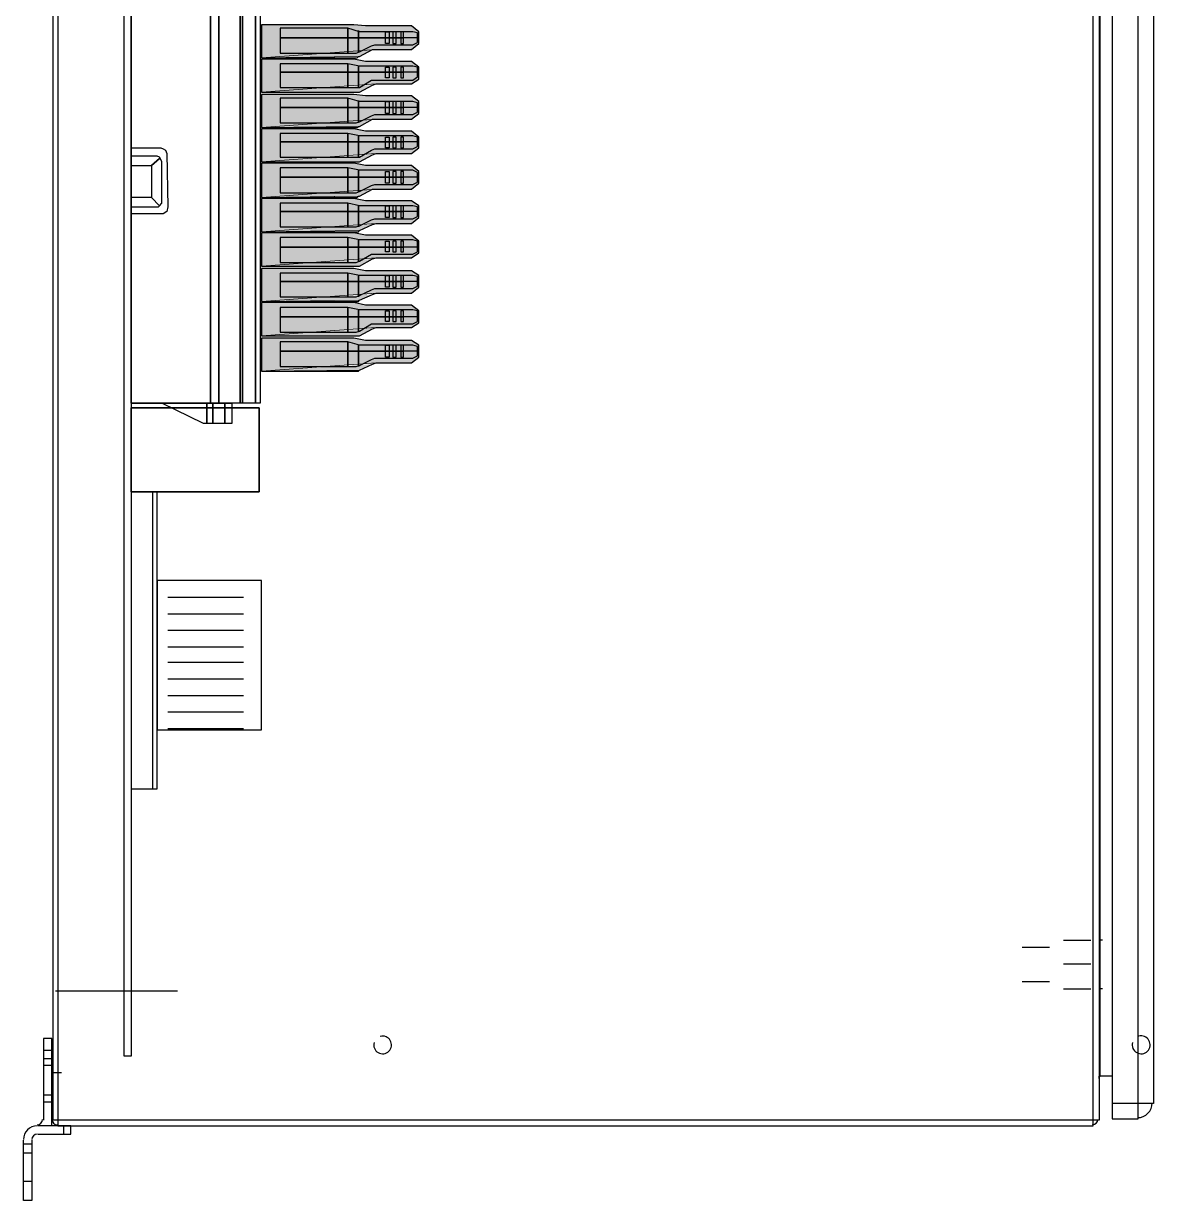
# Model space of a CAD drawing. Extents: x 4719 to 8938, y 1800 to 4482.
# Drawn here: x 7854.3 to 8258.6, y 3053.2 to 3474.4 of the extents above; entities that cross this region are included whole.
import ezdxf

# ---------------------------------------------------------------- set-up
doc = ezdxf.new("R2010")
doc.units = 0
doc.header["$LTSCALE"] = 10
doc.header["$MEASUREMENT"] = 0
doc.layers.add('G02-1-PRDXXXX-E-MRIO-01-P01-01$0$ANNOTATION', color=7, linetype='Continuous')

# ---------------------------------------------------------------- blocks, each defined once
blk = doc.blocks.new('G02-1-PRDXXXX-E-MRIO-01-P01-01$0$DV-54809-ZX-350-001')
at = {"layer": 'G02-1-PRDXXXX-E-MRIO-01-P01-01$0$ANNOTATION', "lineweight": 25}
for points in [[(3145.98, 2460.61), (3520.23, 2460.61), (3520.23, 1281.98), (3145.98, 1281.98)], [(3518.11, 2462.3), (3147.68, 2462.3), (3147.68, 1279.86), (3518.11, 1279.86)], [(3524.89, 2459.76), (3524.89, 1282.4), (3534.2, 1282.4), (3534.2, 2459.76)], [(3171.38, 1304.84), (3171.38, 2437.75), (3173.92, 2437.75), (3173.92, 1304.84)], [(3276.8, 1671.47), (3274.26, 1673.58), (3257.75, 1673.58), (3253.52, 1674.01), (3220.49, 1674.01), (3220.49, 1662.15), (3254.79, 1662.15), (3255.21, 1662.58), (3255.63, 1662.58), (3260.29, 1665.12), (3261.56, 1665.12), (3274.26, 1665.12), (3276.8, 1667.23)], [(3276.8, 1658.76), (3274.26, 1660.88), (3257.75, 1660.88), (3253.52, 1661.73), (3220.49, 1661.73), (3220.49, 1649.87), (3254.79, 1649.87), (3255.21, 1649.87), (3255.63, 1649.87), (3260.29, 1652.41), (3261.56, 1652.84), (3274.26, 1652.84), (3276.8, 1654.53)], [(3276.8, 1646.49), (3274.26, 1648.6), (3257.75, 1648.6), (3253.52, 1649.03), (3220.49, 1649.03), (3220.49, 1637.17), (3254.79, 1637.17), (3255.21, 1637.6), (3255.63, 1637.6), (3260.29, 1640.14), (3261.56, 1640.14), (3274.26, 1640.14), (3276.8, 1642.25)], [(3276.8, 1633.79), (3274.26, 1635.9), (3257.75, 1635.9), (3253.52, 1636.75), (3220.49, 1636.75), (3220.49, 1624.9), (3254.79, 1624.9), (3255.21, 1624.9), (3255.63, 1624.9), (3260.29, 1627.44), (3261.56, 1627.86), (3274.26, 1627.86), (3276.8, 1629.98)], [(3276.8, 1621.51), (3274.26, 1623.63), (3257.75, 1623.63), (3253.52, 1624.47), (3220.49, 1624.47), (3220.49, 1612.2), (3254.79, 1612.2), (3255.21, 1612.62), (3255.63, 1612.62), (3260.29, 1615.16), (3261.56, 1615.16), (3274.26, 1615.16), (3276.8, 1617.28)], [(3276.8, 1609.23), (3274.26, 1610.93), (3257.75, 1610.93), (3253.52, 1611.77), (3220.49, 1611.77), (3220.49, 1599.92), (3254.79, 1599.92), (3255.21, 1599.92), (3255.63, 1600.34), (3260.29, 1602.46), (3261.56, 1602.88), (3274.26, 1602.88), (3276.8, 1605)], [(3276.8, 1596.53), (3274.26, 1598.65), (3257.75, 1598.65), (3253.52, 1599.49), (3220.49, 1599.49), (3220.49, 1587.64), (3254.79, 1587.64), (3255.21, 1587.64), (3255.63, 1587.64), (3260.29, 1590.18), (3261.56, 1590.6), (3274.26, 1590.6), (3276.8, 1592.3)], [(3276.8, 1584.25), (3274.26, 1585.95), (3257.75, 1585.95), (3253.52, 1586.79), (3220.49, 1586.79), (3220.49, 1574.94), (3254.79, 1574.94), (3255.21, 1574.94), (3255.63, 1575.36), (3260.29, 1577.48), (3261.56, 1577.9), (3274.26, 1577.9), (3276.8, 1580.02)], [(3276.8, 1571.55), (3274.26, 1573.67), (3257.75, 1573.67), (3253.52, 1574.52), (3220.49, 1574.52), (3220.49, 1562.66), (3254.79, 1562.66), (3255.21, 1562.66), (3255.63, 1562.66), (3260.29, 1565.2), (3261.56, 1565.63), (3274.26, 1565.63), (3276.8, 1567.32)], [(3276.8, 1559.28), (3274.26, 1560.97), (3257.75, 1560.97), (3253.52, 1561.82), (3220.49, 1561.82), (3220.49, 1549.96), (3254.79, 1549.96), (3255.21, 1549.96), (3255.63, 1550.38), (3260.29, 1552.5), (3261.56, 1552.93), (3274.26, 1552.93), (3276.8, 1555.04)], [(3173.92, 1506.78), (3219.65, 1506.78), (3219.65, 1536.84), (3173.92, 1536.84)], [(3219.65, 1536.84), (3219.65, 1506.78), (3173.92, 1506.78), (3173.92, 1536.84)], [(3220.49, 1475.03), (3183.24, 1475.03), (3183.24, 1421.68), (3220.49, 1421.68)]]:
    blk.add_lwpolyline(points, close=True, dxfattribs=at)
for points in [[(3524.89, 2454.26), (3539.71, 2454.26), (3539.71, 1287.9), (3524.89, 1287.9)], [(3524.89, 1297.64), (3520.65, 1297.64), (3520.65, 2444.52), (3520.23, 2444.52), (3520.23, 2445.37), (3519.81, 2445.37)], [(3220.07, 1698.98), (3220.07, 1538.53), (3218.38, 1538.53), (3218.38, 1722.27), (3218.38, 1538.53), (3213.72, 1538.53), (3213.72, 1722.27), (3213.72, 1538.53), (3212.87, 1538.53), (3212.87, 1722.27), (3212.87, 1538.53), (3209.91, 1538.53), (3209.91, 1531.33), (3207.37, 1531.33), (3207.37, 1538.53), (3207.37, 1531.33), (3203.14, 1531.33), (3203.14, 1538.53), (3203.14, 1531.33), (3201.02, 1531.33), (3201.02, 1538.53), (3201.02, 1531.33), (3199.75, 1531.33), (3184.93, 1538.53), (3173.92, 1538.53), (3209.91, 1538.53), (3205.25, 1538.53), (3205.25, 1722.27), (3205.25, 1538.53), (3202.29, 1538.53), (3202.29, 1722.27), (3202.29, 1538.53), (3173.92, 1538.53), (3173.92, 1722.27)], [(3276.38, 1671.04), (3274.68, 1671.47), (3255.63, 1671.47), (3251.4, 1672.74), (3227.27, 1672.74), (3227.27, 1663.85), (3254.36, 1663.85), (3255.63, 1664.27), (3259.87, 1666.39), (3261.14, 1666.81), (3274.68, 1666.81), (3276.38, 1667.66), (3276.38, 1671.04), (3276.38, 1669.35), (3227.27, 1669.35), (3251.4, 1669.35), (3251.4, 1672.74), (3251.4, 1663.85), (3251.4, 1669.35), (3255.21, 1669.35), (3255.21, 1664.27), (3255.21, 1671.89), (3255.21, 1669.35), (3264.95, 1669.35), (3264.95, 1671.47), (3266.22, 1671.47), (3266.22, 1667.23), (3264.95, 1667.23), (3264.95, 1669.35), (3268.76, 1669.35), (3268.76, 1671.47), (3267.49, 1671.47), (3267.49, 1667.23), (3268.76, 1667.23), (3268.76, 1669.35), (3271.3, 1669.35), (3271.3, 1671.47), (3270.45, 1671.47), (3270.45, 1667.23), (3271.3, 1667.23), (3271.3, 1669.35)], [(3276.38, 1658.76), (3274.68, 1659.19), (3255.63, 1659.19), (3251.4, 1660.03), (3227.27, 1660.03), (3227.27, 1651.57), (3254.36, 1651.57), (3255.63, 1651.57), (3259.87, 1654.11), (3261.14, 1654.11), (3274.68, 1654.11), (3276.38, 1655.38), (3276.38, 1658.76), (3276.38, 1657.07), (3227.27, 1657.07), (3251.4, 1657.07), (3251.4, 1660.03), (3251.4, 1651.57), (3251.4, 1657.07), (3255.21, 1657.07), (3255.21, 1651.57), (3255.21, 1659.19), (3255.21, 1657.07), (3264.95, 1657.07), (3264.95, 1658.76), (3266.22, 1658.76), (3266.22, 1654.95), (3264.95, 1654.95), (3264.95, 1657.07), (3268.76, 1657.07), (3268.76, 1658.76), (3267.49, 1658.76), (3267.49, 1654.95), (3268.76, 1654.95), (3268.76, 1657.07), (3271.3, 1657.07), (3271.3, 1658.76), (3270.45, 1658.76), (3270.45, 1654.95), (3271.3, 1654.95), (3271.3, 1657.07)], [(3276.38, 1646.06), (3274.68, 1646.49), (3255.63, 1646.49), (3251.4, 1647.76), (3227.27, 1647.76), (3227.27, 1638.87), (3254.36, 1638.87), (3255.63, 1639.29), (3259.87, 1641.41), (3261.14, 1641.83), (3274.68, 1641.83), (3276.38, 1642.68), (3276.38, 1646.06), (3276.38, 1644.37), (3227.27, 1644.37), (3251.4, 1644.37), (3251.4, 1647.76), (3251.4, 1638.87), (3251.4, 1644.37), (3255.21, 1644.37), (3255.21, 1639.29), (3255.21, 1646.91), (3255.21, 1644.37), (3264.95, 1644.37), (3264.95, 1646.49), (3266.22, 1646.49), (3266.22, 1642.25), (3264.95, 1642.25), (3264.95, 1644.37), (3268.76, 1644.37), (3268.76, 1646.49), (3267.49, 1646.49), (3267.49, 1642.25), (3268.76, 1642.25), (3268.76, 1644.37), (3271.3, 1644.37), (3271.3, 1646.49), (3270.45, 1646.49), (3270.45, 1642.25), (3271.3, 1642.25), (3271.3, 1644.37)], [(3276.38, 1633.79), (3274.68, 1634.21), (3255.63, 1634.21), (3251.4, 1635.06), (3227.27, 1635.06), (3227.27, 1626.59), (3254.36, 1626.59), (3255.63, 1626.59), (3259.87, 1629.13), (3261.14, 1629.55), (3274.68, 1629.55), (3276.38, 1630.4), (3276.38, 1633.79), (3276.38, 1632.09), (3227.27, 1632.09), (3251.4, 1632.09), (3251.4, 1635.06), (3251.4, 1626.59), (3251.4, 1632.09), (3255.21, 1632.09), (3255.21, 1626.59), (3255.21, 1634.21), (3255.21, 1632.09), (3264.95, 1632.09), (3264.95, 1633.79), (3266.22, 1633.79), (3266.22, 1629.98), (3264.95, 1629.98), (3264.95, 1632.09), (3268.76, 1632.09), (3268.76, 1633.79), (3267.49, 1633.79), (3267.49, 1629.98), (3268.76, 1629.98), (3268.76, 1632.09), (3271.3, 1632.09), (3271.3, 1633.79), (3270.45, 1633.79), (3270.45, 1629.98), (3271.3, 1629.98), (3271.3, 1632.09)], [(3173.92, 1629.98), (3184.51, 1629.98), (3185.35, 1629.55), (3186.2, 1629.13), (3186.62, 1627.86), (3187.05, 1608.81), (3186.62, 1607.12), (3185.35, 1606.27), (3184.51, 1606.27), (3173.92, 1606.27), (3173.92, 1608.81), (3182.39, 1608.81), (3183.66, 1608.81), (3184.08, 1609.23), (3184.93, 1610.08), (3184.93, 1610.93), (3184.93, 1624.9), (3184.51, 1625.74), (3184.08, 1626.59), (3183.24, 1627.01), (3182.39, 1627.01), (3173.92, 1627.01), (3173.92, 1623.63), (3181.12, 1623.63), (3184.08, 1626.17), (3181.12, 1623.63), (3181.12, 1612.2), (3184.08, 1609.23), (3181.12, 1612.2), (3173.92, 1612.2)], [(3276.38, 1621.09), (3274.68, 1621.93), (3255.63, 1621.93), (3251.4, 1622.78), (3227.27, 1622.78), (3227.27, 1613.89), (3254.36, 1613.89), (3255.63, 1614.31), (3259.87, 1616.43), (3261.14, 1616.85), (3274.68, 1616.85), (3276.38, 1617.7), (3276.38, 1621.09), (3276.38, 1619.39), (3227.27, 1619.39), (3251.4, 1619.39), (3251.4, 1622.78), (3251.4, 1613.89), (3251.4, 1619.39), (3255.21, 1619.39), (3255.21, 1614.31), (3255.21, 1621.93), (3255.21, 1619.39), (3264.95, 1619.39), (3264.95, 1621.51), (3266.22, 1621.51), (3266.22, 1617.28), (3264.95, 1617.28), (3264.95, 1619.39), (3268.76, 1619.39), (3268.76, 1621.51), (3267.49, 1621.51), (3267.49, 1617.28), (3268.76, 1617.28), (3268.76, 1619.39), (3271.3, 1619.39), (3271.3, 1621.51), (3270.45, 1621.51), (3270.45, 1617.28), (3271.3, 1617.28), (3271.3, 1619.39)], [(3276.38, 1608.81), (3274.68, 1609.23), (3255.63, 1609.23), (3251.4, 1610.08), (3227.27, 1610.08), (3227.27, 1601.61), (3254.36, 1601.61), (3255.63, 1602.03), (3259.87, 1604.15), (3261.14, 1604.57), (3274.68, 1604.57), (3276.38, 1605.42), (3276.38, 1608.81), (3276.38, 1607.12), (3227.27, 1607.12), (3251.4, 1607.12), (3251.4, 1610.08), (3251.4, 1601.61), (3251.4, 1607.12), (3255.21, 1607.12), (3255.21, 1601.61), (3255.21, 1609.23), (3255.21, 1607.12), (3264.95, 1607.12), (3264.95, 1609.23), (3266.22, 1609.23), (3266.22, 1605), (3264.95, 1605), (3264.95, 1607.12), (3268.76, 1607.12), (3268.76, 1609.23), (3267.49, 1609.23), (3267.49, 1605), (3268.76, 1605), (3268.76, 1607.12), (3271.3, 1607.12), (3271.3, 1609.23), (3270.45, 1609.23), (3270.45, 1605), (3271.3, 1605), (3271.3, 1607.12)], [(3276.38, 1596.53), (3274.68, 1596.95), (3255.63, 1596.95), (3251.4, 1597.8), (3227.27, 1597.8), (3227.27, 1588.91), (3254.36, 1588.91), (3255.63, 1589.33), (3259.87, 1591.87), (3261.14, 1591.87), (3274.68, 1591.87), (3276.38, 1592.72), (3276.38, 1596.53), (3276.38, 1594.41), (3227.27, 1594.41), (3251.4, 1594.41), (3251.4, 1597.8), (3251.4, 1588.91), (3251.4, 1594.41), (3255.21, 1594.41), (3255.21, 1589.33), (3255.21, 1596.95), (3255.21, 1594.41), (3264.95, 1594.41), (3264.95, 1596.53), (3266.22, 1596.53), (3266.22, 1592.72), (3264.95, 1592.72), (3264.95, 1594.41), (3268.76, 1594.41), (3268.76, 1596.53), (3267.49, 1596.53), (3267.49, 1592.72), (3268.76, 1592.72), (3268.76, 1594.41), (3271.3, 1594.41), (3271.3, 1596.53), (3270.45, 1596.53), (3270.45, 1592.72), (3271.3, 1592.72), (3271.3, 1594.41)], [(3276.38, 1583.83), (3274.68, 1584.25), (3255.63, 1584.25), (3251.4, 1585.1), (3227.27, 1585.1), (3227.27, 1576.63), (3254.36, 1576.63), (3255.63, 1577.06), (3259.87, 1579.17), (3261.14, 1579.6), (3274.68, 1579.6), (3276.38, 1580.44), (3276.38, 1583.83), (3276.38, 1582.14), (3227.27, 1582.14), (3251.4, 1582.14), (3251.4, 1585.1), (3251.4, 1576.63), (3251.4, 1582.14), (3255.21, 1582.14), (3255.21, 1576.63), (3255.21, 1584.25), (3255.21, 1582.14), (3264.95, 1582.14), (3264.95, 1584.25), (3266.22, 1584.25), (3266.22, 1580.02), (3264.95, 1580.02), (3264.95, 1582.14), (3268.76, 1582.14), (3268.76, 1584.25), (3267.49, 1584.25), (3267.49, 1580.02), (3268.76, 1580.02), (3268.76, 1582.14), (3271.3, 1582.14), (3271.3, 1584.25), (3270.45, 1584.25), (3270.45, 1580.02), (3271.3, 1580.02), (3271.3, 1582.14)], [(3276.38, 1571.55), (3274.68, 1571.98), (3255.63, 1571.98), (3251.4, 1572.82), (3227.27, 1572.82), (3227.27, 1563.93), (3254.36, 1563.93), (3255.63, 1564.36), (3259.87, 1566.9), (3261.14, 1566.9), (3274.68, 1566.9), (3276.38, 1567.74), (3276.38, 1571.55), (3276.38, 1569.44), (3227.27, 1569.44), (3251.4, 1569.44), (3251.4, 1572.82), (3251.4, 1563.93), (3251.4, 1569.44), (3255.21, 1569.44), (3255.21, 1564.36), (3255.21, 1571.98), (3255.21, 1569.44), (3264.95, 1569.44), (3264.95, 1571.55), (3266.22, 1571.55), (3266.22, 1567.74), (3264.95, 1567.74), (3264.95, 1569.44), (3268.76, 1569.44), (3268.76, 1571.55), (3267.49, 1571.55), (3267.49, 1567.74), (3268.76, 1567.74), (3268.76, 1569.44), (3271.3, 1569.44), (3271.3, 1571.55), (3270.45, 1571.55), (3270.45, 1567.74), (3271.3, 1567.74), (3271.3, 1569.44)], [(3276.38, 1558.85), (3274.68, 1559.28), (3255.63, 1559.28), (3251.4, 1560.55), (3227.27, 1560.55), (3227.27, 1551.65), (3254.36, 1551.65), (3255.63, 1552.08), (3259.87, 1554.2), (3261.14, 1554.62), (3274.68, 1554.62), (3276.38, 1555.47), (3276.38, 1558.85), (3276.38, 1557.16), (3227.27, 1557.16), (3251.4, 1557.16), (3251.4, 1560.55), (3251.4, 1551.65), (3251.4, 1557.16), (3255.21, 1557.16), (3255.21, 1551.65), (3255.21, 1559.28), (3255.21, 1557.16), (3264.95, 1557.16), (3264.95, 1559.28), (3266.22, 1559.28), (3266.22, 1555.04), (3264.95, 1555.04), (3264.95, 1557.16), (3268.76, 1557.16), (3268.76, 1559.28), (3267.49, 1559.28), (3267.49, 1555.04), (3268.76, 1555.04), (3268.76, 1557.16), (3271.3, 1557.16), (3271.3, 1559.28), (3270.45, 1559.28), (3270.45, 1555.04), (3271.3, 1555.04), (3271.3, 1557.16)], [(3181.54, 1506.78), (3173.92, 1506.78), (3173.92, 1400.52), (3183.24, 1400.52), (3183.24, 1506.78), (3181.54, 1506.78), (3181.54, 1400.52)], [(3187.05, 1469.1), (3214.14, 1469.1)], [(3187.05, 1463.17), (3214.14, 1463.17)], [(3187.05, 1457.25), (3214.14, 1457.25)], [(3187.05, 1451.32), (3214.14, 1451.32)], [(3187.05, 1445.82), (3214.14, 1445.82)], [(3187.05, 1439.89), (3214.14, 1439.89)], [(3187.05, 1433.96), (3214.14, 1433.96)], [(3187.05, 1428.03), (3214.14, 1428.03)], [(3187.05, 1422.11), (3214.14, 1422.11)], [(3492.71, 1343.79), (3502.45, 1343.79)], [(3507.53, 1346.33), (3517.27, 1346.33)], [(3521.5, 1346.33), (3520.23, 1346.33)], [(3507.53, 1337.86), (3517.27, 1337.86)], [(3492.71, 1331.51), (3502.45, 1331.51)], [(3190.43, 1328.12), (3146.83, 1328.12)], [(3507.53, 1328.97), (3517.27, 1328.97)], [(3521.5, 1328.97), (3520.23, 1328.97)], [(3145.56, 1280.71), (3145.56, 1311.19), (3142.59, 1311.19), (3142.59, 1281.98)], [(3142.59, 1306.95), (3145.56, 1306.95)], [(3142.59, 1303.99), (3145.56, 1303.99)], [(3145.56, 1301.45), (3142.59, 1301.45)], [(3148.95, 1298.91), (3145.98, 1298.91)], [(3520.23, 1296.79), (3520.23, 1297.64), (3520.65, 1297.64)], [(3145.56, 1290.87), (3142.59, 1290.87)], [(3145.56, 1288.33), (3142.59, 1288.33)], [(3140.48, 1276.89), (3152.33, 1276.89), (3152.33, 1279.86), (3140.48, 1279.86)], [(3149.79, 1276.89), (3149.79, 1279.86)], [(3138.36, 1274.78), (3138.36, 1253.19), (3135.4, 1253.19), (3135.4, 1274.78)], [(3135.4, 1273.51), (3138.36, 1273.51)], [(3138.36, 1270.12), (3135.4, 1270.12)], [(3138.36, 1259.96), (3135.4, 1259.96)]]:
    blk.add_lwpolyline(points, dxfattribs=at)
at = {"layer": 'G02-1-PRDXXXX-E-MRIO-01-P01-01$0$ANNOTATION', "color": 7, "lineweight": 0, "true_color": 0xffffff}
for points in [[(3261.56, 1665.12), (3220.49, 1662.15)], [(3255.21, 1662.58), (3220.49, 1662.15), (3255.63, 1662.58)], [(3261.56, 1652.84), (3220.49, 1649.87)], [(3255.21, 1649.87), (3220.49, 1649.87), (3255.63, 1649.87)], [(3261.56, 1640.14), (3220.49, 1637.17)], [(3255.21, 1637.6), (3220.49, 1637.17), (3255.63, 1637.6)], [(3261.56, 1627.86), (3220.49, 1624.9)], [(3255.21, 1624.9), (3220.49, 1624.9), (3255.63, 1624.9)], [(3261.56, 1615.16), (3220.49, 1612.2)], [(3255.21, 1612.62), (3220.49, 1612.2), (3255.63, 1612.62)], [(3261.56, 1602.88), (3220.49, 1599.92)], [(3255.21, 1599.92), (3220.49, 1599.92), (3255.63, 1600.34)], [(3261.56, 1590.6), (3220.49, 1587.64)], [(3255.21, 1587.64), (3220.49, 1587.64), (3255.63, 1587.64)], [(3261.56, 1577.9), (3220.49, 1574.94)], [(3255.21, 1574.94), (3220.49, 1574.94), (3255.63, 1575.36)], [(3261.56, 1565.63), (3220.49, 1562.66)], [(3255.21, 1562.66), (3220.49, 1562.66), (3255.63, 1562.66)], [(3261.56, 1552.93), (3220.49, 1549.96)], [(3255.21, 1549.96), (3220.49, 1549.96), (3255.63, 1550.38)], [(3219.65, 1536.84), (3219.65, 1506.78)]]:
    blk.add_lwpolyline(points, dxfattribs=at)
at = {"layer": 'G02-1-PRDXXXX-E-MRIO-01-P01-01$0$ANNOTATION', "lineweight": 25}
for centre, radius, start, end in [((3263.88, 1308.86), 3.17, 164.8959, 105.0711), ((3535.3, 1308.88), 3.21, 165.5332, 105.1015), ((3533.99, 1288.11), 5.29, 269.973, 0.027), ((3140.27, 1282.19), 1.91, 270.0294, 359.968), ((3141.53, 1280.91), 4.03, 345.5617, 0.0264), ((3147.46, 1282.19), 1.91, 180.032, 269.9706), ((3517.9, 1282.19), 1.91, 270.0376, 359.9702), ((3140.27, 1274.99), 4.87, 90.0078, 179.9932), ((3140.27, 1274.99), 1.91, 90.0294, 179.968)]:
    blk.add_arc(centre, radius, start, end, dxfattribs=at)
at = {"layer": 'G02-1-PRDXXXX-E-MRIO-01-P01-01$0$ANNOTATION', "color": 7, "true_color": 0xffffff, "transparency": 33554559}
for points in [[(3253.52, 1674.01), (3220.49, 1674.01), (3257.75, 1673.58)], [(3220.49, 1674.01), (3257.75, 1673.58), (3220.49, 1662.15)], [(3274.26, 1673.58), (3276.8, 1671.47), (3220.49, 1662.15)], [(3257.75, 1673.58), (3220.49, 1662.15), (3274.26, 1673.58)], [(3276.8, 1671.47), (3220.49, 1662.15), (3276.8, 1667.23)], [(3220.49, 1662.15), (3276.8, 1667.23), (3261.56, 1665.12)], [(3260.29, 1665.12), (3220.49, 1662.15), (3255.63, 1662.58)], [(3276.8, 1667.23), (3261.56, 1665.12), (3274.26, 1665.12)], [(3253.52, 1661.73), (3220.49, 1661.73), (3257.75, 1660.88)], [(3220.49, 1661.73), (3257.75, 1660.88), (3220.49, 1649.87)], [(3274.26, 1660.88), (3276.8, 1658.76), (3220.49, 1649.87)], [(3257.75, 1660.88), (3220.49, 1649.87), (3274.26, 1660.88)], [(3276.8, 1658.76), (3220.49, 1649.87), (3276.8, 1654.53)], [(3220.49, 1649.87), (3276.8, 1654.53), (3261.56, 1652.84)], [(3260.29, 1652.41), (3220.49, 1649.87), (3255.63, 1649.87)], [(3276.8, 1654.53), (3261.56, 1652.84), (3274.26, 1652.84)], [(3253.52, 1649.03), (3220.49, 1649.03), (3257.75, 1648.6)], [(3220.49, 1649.03), (3257.75, 1648.6), (3220.49, 1637.17)], [(3274.26, 1648.6), (3276.8, 1646.49), (3220.49, 1637.17)], [(3257.75, 1648.6), (3220.49, 1637.17), (3274.26, 1648.6)], [(3276.8, 1646.49), (3220.49, 1637.17), (3276.8, 1642.25)], [(3220.49, 1637.17), (3276.8, 1642.25), (3261.56, 1640.14)], [(3260.29, 1640.14), (3220.49, 1637.17), (3255.63, 1637.6)], [(3276.8, 1642.25), (3261.56, 1640.14), (3274.26, 1640.14)], [(3253.52, 1636.75), (3220.49, 1636.75), (3257.75, 1635.9)], [(3220.49, 1636.75), (3257.75, 1635.9), (3220.49, 1624.9)], [(3274.26, 1635.9), (3276.8, 1633.79), (3220.49, 1624.9)], [(3257.75, 1635.9), (3220.49, 1624.9), (3274.26, 1635.9)], [(3276.8, 1633.79), (3220.49, 1624.9), (3276.8, 1629.98)], [(3220.49, 1624.9), (3276.8, 1629.98), (3261.56, 1627.86)], [(3260.29, 1627.44), (3220.49, 1624.9), (3255.63, 1624.9)], [(3276.8, 1629.98), (3261.56, 1627.86), (3274.26, 1627.86)], [(3253.52, 1624.47), (3220.49, 1624.47), (3257.75, 1623.63)], [(3220.49, 1624.47), (3257.75, 1623.63), (3220.49, 1612.2)], [(3274.26, 1623.63), (3276.8, 1621.51), (3220.49, 1612.2)], [(3257.75, 1623.63), (3220.49, 1612.2), (3274.26, 1623.63)], [(3276.8, 1621.51), (3220.49, 1612.2), (3276.8, 1617.28)], [(3220.49, 1612.2), (3276.8, 1617.28), (3261.56, 1615.16)], [(3260.29, 1615.16), (3220.49, 1612.2), (3255.63, 1612.62)], [(3276.8, 1617.28), (3261.56, 1615.16), (3274.26, 1615.16)], [(3253.52, 1611.77), (3220.49, 1611.77), (3257.75, 1610.93)], [(3220.49, 1611.77), (3257.75, 1610.93), (3220.49, 1599.92)], [(3274.26, 1610.93), (3276.8, 1609.23), (3220.49, 1599.92)], [(3257.75, 1610.93), (3220.49, 1599.92), (3274.26, 1610.93)], [(3276.8, 1609.23), (3220.49, 1599.92), (3276.8, 1605)], [(3220.49, 1599.92), (3276.8, 1605), (3261.56, 1602.88)], [(3276.8, 1605), (3261.56, 1602.88), (3274.26, 1602.88)], [(3260.29, 1602.46), (3220.49, 1599.92), (3255.63, 1600.34)], [(3253.52, 1599.49), (3220.49, 1599.49), (3257.75, 1598.65)], [(3220.49, 1599.49), (3257.75, 1598.65), (3220.49, 1587.64)], [(3274.26, 1598.65), (3276.8, 1596.53), (3220.49, 1587.64)], [(3257.75, 1598.65), (3220.49, 1587.64), (3274.26, 1598.65)], [(3276.8, 1596.53), (3220.49, 1587.64), (3276.8, 1592.3)], [(3220.49, 1587.64), (3276.8, 1592.3), (3261.56, 1590.6)], [(3276.8, 1592.3), (3261.56, 1590.6), (3274.26, 1590.6)], [(3260.29, 1590.18), (3220.49, 1587.64), (3255.63, 1587.64)], [(3253.52, 1586.79), (3220.49, 1586.79), (3257.75, 1585.95)], [(3220.49, 1586.79), (3257.75, 1585.95), (3220.49, 1574.94)], [(3274.26, 1585.95), (3276.8, 1584.25), (3220.49, 1574.94)], [(3257.75, 1585.95), (3220.49, 1574.94), (3274.26, 1585.95)], [(3276.8, 1584.25), (3220.49, 1574.94), (3276.8, 1580.02)], [(3220.49, 1574.94), (3276.8, 1580.02), (3261.56, 1577.9)], [(3276.8, 1580.02), (3261.56, 1577.9), (3274.26, 1577.9)], [(3260.29, 1577.48), (3220.49, 1574.94), (3255.63, 1575.36)], [(3253.52, 1574.52), (3220.49, 1574.52), (3257.75, 1573.67)], [(3220.49, 1574.52), (3257.75, 1573.67), (3220.49, 1562.66)], [(3274.26, 1573.67), (3276.8, 1571.55), (3220.49, 1562.66)], [(3257.75, 1573.67), (3220.49, 1562.66), (3274.26, 1573.67)], [(3276.8, 1571.55), (3220.49, 1562.66), (3276.8, 1567.32)], [(3220.49, 1562.66), (3276.8, 1567.32), (3261.56, 1565.63)], [(3276.8, 1567.32), (3261.56, 1565.63), (3274.26, 1565.63)], [(3260.29, 1565.2), (3220.49, 1562.66), (3255.63, 1562.66)], [(3253.52, 1561.82), (3220.49, 1561.82), (3257.75, 1560.97)], [(3220.49, 1561.82), (3257.75, 1560.97), (3220.49, 1549.96)], [(3274.26, 1560.97), (3276.8, 1559.28), (3220.49, 1549.96)], [(3257.75, 1560.97), (3220.49, 1549.96), (3274.26, 1560.97)], [(3276.8, 1559.28), (3220.49, 1549.96), (3276.8, 1555.04)], [(3220.49, 1549.96), (3276.8, 1555.04), (3261.56, 1552.93)], [(3276.8, 1555.04), (3261.56, 1552.93), (3274.26, 1552.93)], [(3260.29, 1552.5), (3220.49, 1549.96), (3255.63, 1550.38)]]:
    blk.add_solid(points, dxfattribs=at)

msp = doc.modelspace()

# ---------------------------------------------------------------- block references
msp.add_blockref('G02-1-PRDXXXX-E-MRIO-01-P01-01$0$DV-54809-ZX-350-001', (4718.87, 1800))

doc.saveas('drawing.dxf')
